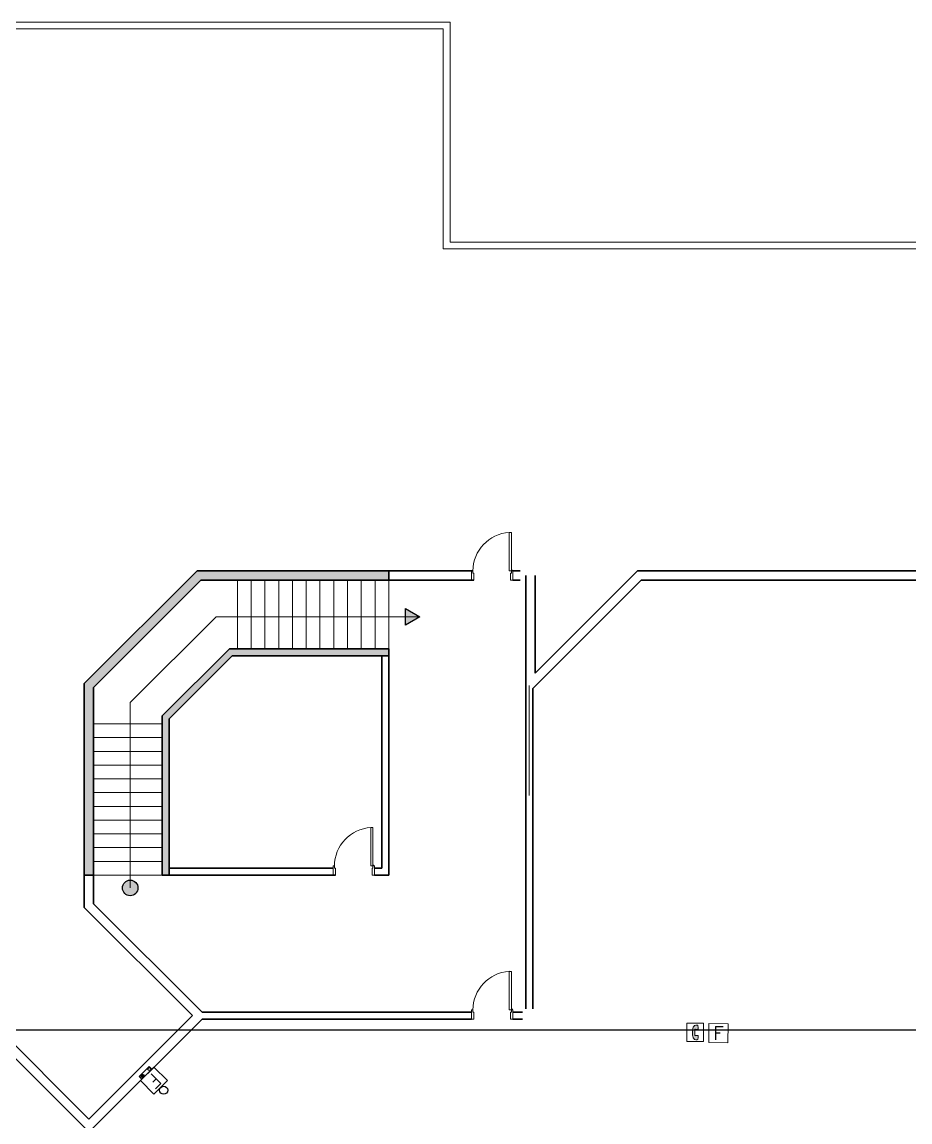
# Model space of a CAD drawing. Extents: x -15 to 148, y 313 to 399.
# Drawn here: x 44.74 to 64.1, y 375.08 to 399.07 of the extents above; entities that cross this region are included whole.
import ezdxf
from ezdxf.enums import TextEntityAlignment as Align

# ---------------------------------------------------------------- set-up
doc = ezdxf.new("R2010")
doc.units = 0
doc.header["$LTSCALE"] = 0.15
doc.layers.get('0').update_dxf_attribs({"color": 252})
for name, color, linetype in [('0 fire alarm', 252, 'Continuous'), ('0 sockets', 252, 'Continuous'), ('bound', 252, 'Continuous'), ('d1', 252, 'Continuous')]:
    doc.layers.add(name, color=color, linetype=linetype)
for name, color, linetype, lineweight in [('anal', 252, 'Continuous', 20), ('DOOR', 252, 'Continuous', 20), ('elev', 252, 'Continuous', 9), ('T-FIRE-B', 4, 'Continuous', 0), ('T-TEXT', 2, 'Continuous', 0), ('wall', 252, 'Continuous', 30)]:
    doc.layers.add(name, color=color, linetype=linetype, lineweight=lineweight)
doc.styles.add('TEXT-NFP', font='simplex.shx')

# ---------------------------------------------------------------- blocks, each defined once
blk = doc.blocks.new('ARCH')
at = {"layer": 'd1'}
for points in [[(53.414, 386.1), (53.1, 386.281), (53.1, 385.919)], [(47.27, 380.185, 1), (46.93, 380.185, 1)]]:
    blk.add_hatch(color=256, dxfattribs=at).paths.add_polyline_path(points)
at = {"layer": 'wall'}
h = blk.add_hatch(color=256, dxfattribs=at)
h.paths.add_polyline_path([(52.737, 385.4), (49.263, 385.4), (47.8, 383.937), (47.8, 380.463), (47.95, 380.463), (47.95, 380.613), (47.95, 383.875), (49.325, 385.25), (52.587, 385.25), (52.737, 385.25)])
h.paths.add_polyline_path([(52.737, 387.1), (48.559, 387.1), (48.459, 387), (52.737, 387)])
h.paths.add_polyline_path([(52.737, 387), (48.459, 387), (46.4, 384.941), (46.4, 384.659), (48.641, 386.9), (52.737, 386.9)])
h.paths.add_polyline_path([(46.3, 384.559), (46.4, 384.659), (46.4, 384.941), (46.1, 384.641), (46.1, 380.463), (46.3, 380.463)])
at = {"layer": 'anal'}
for p, q in [((43.725, 399.075), (54.075, 399.075)), ((54.075, 394.275), (54.075, 399.075)), ((43.875, 398.925), (53.925, 398.925)), ((53.925, 394.125), (53.925, 398.925)), ((65.925, 394.275), (54.075, 394.275)), ((65.925, 394.125), (53.925, 394.125)), ((55.8, 382.2), (55.8, 384.6)), ((55.8, 382.2), (55.8, 384.6)), ((55.8, 382.2), (55.8, 384.6)), ((55.8, 382.2), (55.8, 384.6)), ((55.8, 382.2), (55.8, 384.6)), ((55.8, 382.2), (55.8, 384.6)), ((55.8, 382.2), (55.8, 384.6)), ((55.8, 382.2), (55.8, 384.6)), ((55.8, 382.2), (55.8, 384.6)), ((55.8, 382.2), (55.8, 384.6)), ((55.8, 382.2), (55.8, 384.6)), ((55.8, 382.2), (55.8, 384.6)), ((55.8, 382.2), (55.8, 384.6)), ((55.8, 382.2), (55.8, 384.6)), ((55.8, 382.2), (55.8, 384.6)), ((55.8, 382.2), (55.8, 384.6)), ((55.8, 382.2), (55.8, 384.6)), ((55.8, 382.2), (55.8, 384.6))]:
    blk.add_line(p, q, dxfattribs=at)
at = {"layer": 'bound', "color": 2}
blk.add_lwpolyline([(91.902, 377.348), (94.426, 377.348), (94.426, 312.722), (-14.994, 312.722), (-14.994, 377.09), (94.639, 377.09)], dxfattribs=at)
at = {"layer": 'd1'}
blk.add_lwpolyline([(53.414, 386.1), (53.1, 385.919), (53.1, 386.281)], close=True, dxfattribs=at)
blk.add_circle((47.1, 380.185), 0.17, dxfattribs=at)
at = {"layer": 'DOOR'}
for p, q in [((55.363, 387.94), (55.363, 387.1)), ((55.411, 387.94), (55.363, 387.94)), ((55.411, 387.1), (55.411, 387.94)), ((54.541, 387.1), (54.541, 386.9)), ((54.571, 387.1), (54.541, 387.1)), ((54.571, 387.05), (54.571, 387.1)), ((55.363, 387.1), (55.411, 387.1)), ((55.411, 387.05), (55.411, 387.1)), ((55.411, 387.1), (55.421, 387.1)), ((55.421, 387.1), (55.441, 387.1)), ((55.441, 387.1), (55.441, 386.9)), ((54.541, 386.9), (54.591, 386.9)), ((54.591, 387.05), (54.571, 387.05)), ((54.591, 386.9), (54.591, 387.05)), ((55.391, 387.05), (55.411, 387.05)), ((55.391, 386.9), (55.391, 387.05)), ((55.441, 386.9), (55.391, 386.9)), ((52.344, 381.503), (52.344, 380.663)), ((52.393, 381.503), (52.344, 381.503)), ((52.393, 380.663), (52.393, 381.503)), ((51.523, 380.663), (51.523, 380.463)), ((51.553, 380.663), (51.523, 380.663)), ((51.553, 380.613), (51.553, 380.663)), ((51.573, 380.613), (51.553, 380.613)), ((51.573, 380.463), (51.573, 380.613)), ((52.344, 380.663), (52.393, 380.663)), ((52.373, 380.613), (52.393, 380.613)), ((52.373, 380.463), (52.373, 380.613)), ((52.393, 380.613), (52.393, 380.663)), ((52.393, 380.663), (52.423, 380.663)), ((52.423, 380.663), (52.423, 380.463)), ((51.523, 380.463), (51.573, 380.463)), ((52.423, 380.463), (52.373, 380.463)), ((55.411, 378.365), (55.363, 378.365)), ((55.363, 378.365), (55.363, 377.525)), ((55.411, 377.525), (55.411, 378.365)), ((54.571, 377.525), (54.541, 377.525)), ((54.541, 377.525), (54.541, 377.325)), ((54.571, 377.475), (54.571, 377.525)), ((54.591, 377.475), (54.571, 377.475)), ((54.591, 377.325), (54.591, 377.475)), ((55.363, 377.525), (55.411, 377.525)), ((55.391, 377.325), (55.391, 377.475)), ((55.391, 377.475), (55.411, 377.475)), ((55.411, 377.525), (55.441, 377.525)), ((55.411, 377.475), (55.411, 377.525)), ((55.441, 377.525), (55.441, 377.325)), ((54.541, 377.325), (54.591, 377.325)), ((55.441, 377.325), (55.391, 377.325))]:
    blk.add_line(p, q, dxfattribs=at)
for centre in [(55.421, 387.11), (52.403, 380.673), (55.421, 377.535)]:
    blk.add_circle(centre, 0.01, dxfattribs=at)
for centre in [(55.416, 387.097), (52.398, 380.659), (55.416, 377.522)]:
    blk.add_arc(centre, 0.845, 93.6111, 179.7782, dxfattribs=at)
at = {"layer": 'elev'}
for p, q in [((49.437, 385.4), (49.437, 386.9)), ((49.737, 385.4), (49.737, 386.9)), ((50.037, 385.4), (50.037, 386.9)), ((50.337, 385.4), (50.337, 386.9)), ((50.637, 385.4), (50.637, 386.9)), ((50.937, 385.4), (50.937, 386.9)), ((51.237, 385.4), (51.237, 386.9)), ((51.537, 385.4), (51.537, 386.9)), ((51.837, 385.4), (51.837, 386.9)), ((52.137, 385.4), (52.137, 386.9)), ((52.437, 385.4), (52.437, 386.9)), ((52.737, 385.4), (52.737, 386.9)), ((48.973, 386.1), (47.1, 384.227)), ((53.4, 386.1), (48.973, 386.1)), ((47.1, 380.185), (47.1, 384.227)), ((47.8, 383.763), (46.3, 383.763)), ((47.8, 383.463), (46.3, 383.463)), ((47.8, 383.163), (46.3, 383.163)), ((47.8, 382.863), (46.3, 382.863)), ((47.8, 382.563), (46.3, 382.563)), ((47.8, 382.263), (46.3, 382.263)), ((47.8, 381.963), (46.3, 381.963)), ((47.8, 381.663), (46.3, 381.663)), ((47.8, 381.363), (46.3, 381.363)), ((47.8, 381.063), (46.3, 381.063)), ((47.8, 380.763), (46.3, 380.763)), ((47.8, 380.463), (46.3, 380.463))]:
    blk.add_line(p, q, dxfattribs=at)
at = {"layer": 'wall'}
for p, q in [((46.1, 384.641), (48.559, 387.1)), ((48.559, 387.1), (54.571, 387.1)), ((52.737, 386.9), (52.737, 387.1)), ((55.411, 387.1), (55.421, 387.1)), ((55.441, 387.1), (55.6, 387.1)), ((55.925, 384.866), (58.159, 387.1)), ((58.159, 387.1), (65.25, 387.1)), ((46.3, 384.559), (48.641, 386.9)), ((48.641, 386.9), (54.591, 386.9)), ((55.441, 386.9), (55.6, 386.9)), ((55.725, 387), (55.725, 384.6)), ((55.875, 384.534), (58.241, 386.9)), ((55.925, 387), (55.925, 384.866)), ((58.241, 386.9), (65.25, 386.9)), ((49.263, 385.4), (47.8, 383.937)), ((52.737, 385.4), (49.263, 385.4)), ((52.737, 385.4), (52.737, 380.463)), ((49.325, 385.25), (47.95, 383.875)), ((52.587, 385.25), (49.325, 385.25)), ((52.587, 385.25), (52.587, 380.613)), ((52.587, 385.25), (52.737, 385.25)), ((46.1, 379.759), (46.1, 384.641)), ((46.3, 379.841), (46.3, 384.559)), ((55.725, 384.666), (55.725, 377.55)), ((55.875, 384.534), (55.875, 377.55)), ((47.8, 380.463), (47.8, 383.937)), ((47.95, 380.613), (47.95, 383.875)), ((47.95, 380.613), (51.523, 380.613)), ((47.95, 380.613), (47.95, 380.463)), ((52.423, 380.613), (52.587, 380.613)), ((46.3, 380.463), (46.1, 380.463)), ((47.8, 380.463), (51.573, 380.463)), ((52.423, 380.463), (52.737, 380.463)), ((48.459, 377.4), (46.1, 379.759)), ((48.666, 377.475), (46.3, 379.841)), ((43.841, 377.5), (46.2, 375.141)), ((48.666, 377.475), (54.541, 377.475)), ((55.441, 377.475), (55.65, 377.475)), ((43.759, 377.3), (46.125, 374.934)), ((46.2, 375.141), (48.459, 377.4)), ((46.275, 374.934), (48.666, 377.325)), ((48.666, 377.325), (54.541, 377.325)), ((55.441, 377.325), (55.65, 377.325))]:
    blk.add_line(p, q, dxfattribs=at)
blk = doc.blocks.new('*U146')
blk.add_lwpolyline([(-140, -280), (140, -280), (140, 0), (-140, 0)], close=True)
at = {"layer": 'T-TEXT', "style": 'TEXT-NFP'}
blk.add_attdef('F', text='', height=200, dxfattribs=at).set_placement((0, -140, 0), align=Align.MIDDLE)
blk = doc.blocks.new('*U125')
h = blk.add_hatch(color=256)
h.dxf.hatch_style = 1
edge = h.paths.add_edge_path()
edge.add_arc((33, 257), 14.1, 13.6021, 92.3161)
edge.add_line((32, 271), (11, 271))
edge.add_arc((13, 231), 40.2, 92.7442, 154.2215)
edge.add_arc((-28, 250), 4.89, 309.2722, 334.2215, ccw=False)
edge.add_arc((-64, 281), 52.1, 306.6096, 318.7251, ccw=False)
edge.add_arc((-30, 235), 4.89, 115.3605, 167.8134)
edge.add_arc((352, 152), 396, 167.8076, 180.2975)
edge.add_arc((348, 148), 392, 179.7012, 192.2669)
edge.add_arc((-30, 66), 4.89, 193.2566, 244.6491)
edge.add_arc((-67, 18), 54.9, 39.8251, 51.6228, ccw=False)
edge.add_arc((-28, 50), 4.89, 25.7785, 50.7278, ccw=False)
edge.add_arc((13, 69), 40.2, 205.7785, 267.2558)
edge.add_line((11, 29), (32, 29))
edge.add_arc((33, 43), 14.1, 267.6839, 346.3979)
edge.add_arc((-161, 67), 209, 352.6045, 365.9008)
edge.add_arc((13, 87), 34.4, 1.9401, 17.7739)
edge.add_arc((41, 96), 4.89, 18.4909, 87.0716)
edge.add_arc((30, 28), 74.3, 81.4234, 109.9904)
edge.add_arc((2, 102), 4.89, 250.3513, 295.2423, ccw=False)
edge.add_arc((1, 106), 8.65, 174.514, 266.9586, ccw=False)
edge.add_arc((-1022, 147), 1015, 357.7161, 360.1614)
edge.add_arc((-1022, 153), 1015, 359.8386, 362.2839)
edge.add_arc((3, 194), 10.1, 100.6325, 185.9952, ccw=False)
edge.add_arc((2, 200), 4.89, 64.7577, 109.6487, ccw=False)
edge.add_arc((33, 273), 75, 247.791, 276.6818)
edge.add_arc((41, 204), 4.89, 279.9761, 341.5091)
edge.add_arc((13, 213), 34.4, 342.2261, 358.0599)
edge.add_arc((-161, 233), 209, 354.0992, 367.3955)
for p, q in [((137, 300), (-137, 300)), ((-137, 300), (-137, 0)), ((137, 0), (137, 300)), ((-137, 0), (137, 0))]:
    blk.add_line(p, q)
blk.add_lwpolyline([(46, 260, 0.357628), (32, 271), (11, 271, 0.27487), (-23, 248, -0.109294), (-24, 247, -0.052913), (-33, 239, 0.232951), (-35, 236, 0.054551), (-44, 150, 0.054883), (-35, 65, 0.228078), (-33, 61, -0.051523), (-24, 53, -0.109294), (-23, 52, 0.27487), (11, 29), (32, 29, 0.357628), (46, 40, 0.058081), (47, 88, 0.069198), (45, 98, 0.308503), (41, 101, 0.125296), (4, 97, -0.198418), (1, 97, -0.426767), (-7, 107, 0.01067), (-7, 150, 0.01067), (-7, 193, -0.390702), (1, 204, -0.198418), (4, 204, 0.126732), (42, 199, 0.275132), (45, 202, 0.069198), (47, 212, 0.058081)], format="xyb", close=True)
blk = doc.blocks.new('*U213')
at = {"linetype": 'ByBlock'}
h = blk.add_hatch(dxfattribs=at)
h.set_pattern_fill('ANGLE', color=2)
h.set_pattern_definition([(0, (0, 0), (0, 6.985), [5.08, -1.905]), (90, (0, 0), (-6.985, 4e-16), [5.08, -1.905])])
h.paths.add_polyline_path([(49, -27, 1), (94, -27, 1)])
at = {"color": 2}
blk.add_lwpolyline([(-140, 0), (140, 0), (140, 280), (-140, 280)], close=True, dxfattribs=at)
at = {"color": 6, "linetype": 'ByBlock'}
blk.add_lwpolyline([(-98, 0), (113, 0), (113, -55), (-98, -55)], close=True, dxfattribs=at)
at = {"color": 2}
blk.add_circle((0, 340), 60, dxfattribs=at)
at = {"color": 6, "linetype": 'ByBlock'}
for centre in [(-71, -27), (71, -27)]:
    blk.add_circle(centre, 22.5, dxfattribs=at)
at = {"layer": 'T-TEXT', "color": 2, "style": 'TEXT-NFP'}
blk.add_attdef('F', text='', height=200, dxfattribs=at).set_placement((0, 140, 0), align=Align.MIDDLE)

msp = doc.modelspace()

# ---------------------------------------------------------------- block references
at = {"layer": '0 fire alarm', "color": 3, "xscale": 0.001488, "yscale": 0.001488, "zscale": 0.001488, "rotation": 225.0000000000014}
msp.add_blockref('*U213', (47.471, 376.129), dxfattribs=at).add_auto_attribs({'F': 'F'})
at = {"layer": '0 sockets', "color": 3}
msp.add_blockref('ARCH', (0, 0), dxfattribs=at)
at = {"layer": 'T-FIRE-B', "xscale": 0.001326103487042799, "yscale": 0.001326103487042799, "zscale": 0.001326103487042799}
msp.add_blockref('*U125', (59.417, 376.833), dxfattribs=at)
at = {"layer": 'T-FIRE-B', "xscale": 0.001487761816891826, "yscale": 0.001487761816891826, "zscale": 0.001487761816891826, "rotation": 359.486438865455}
msp.add_blockref('*U146', (59.926, 377.224), dxfattribs=at).add_auto_attribs({'F': 'F'})

doc.saveas('drawing.dxf')
